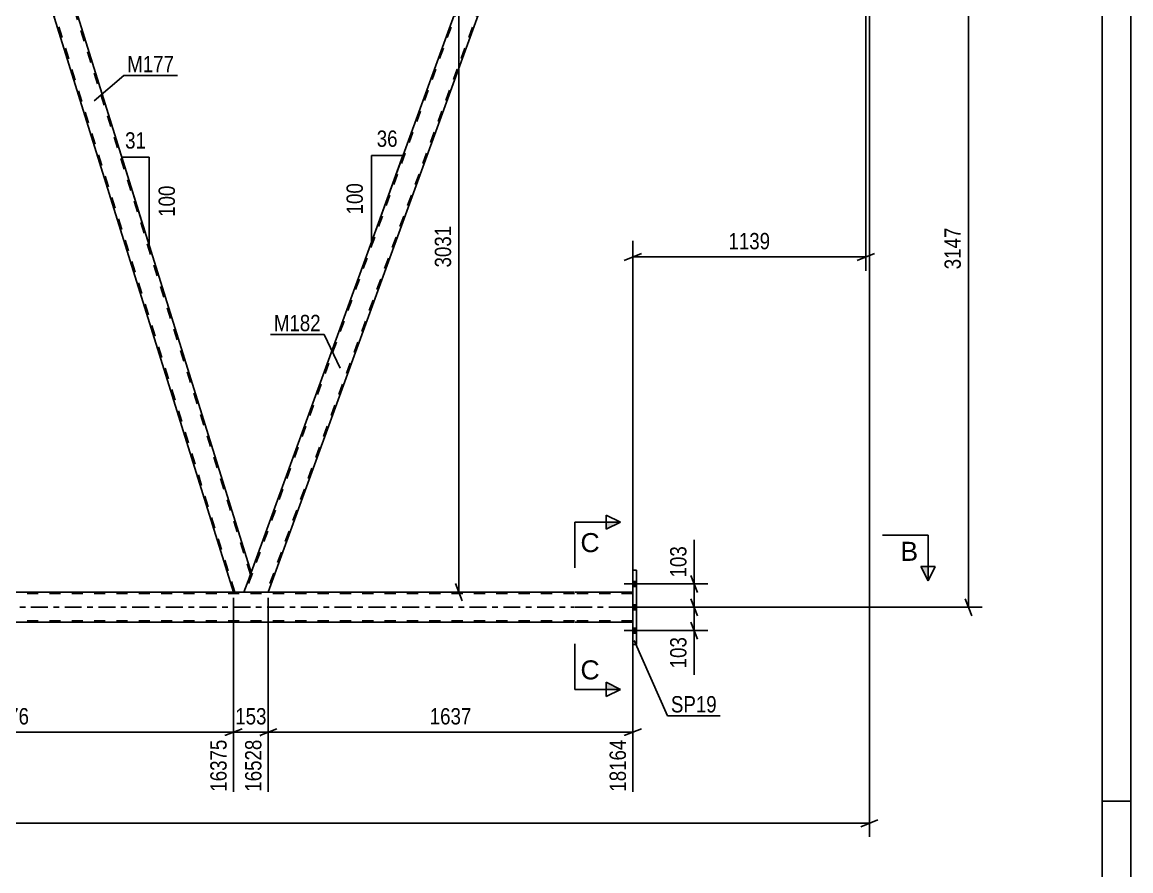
# Model space of a CAD drawing. Header units: millimetres. Extents: x 0 to 841, y 0 to 594.
# Drawn here: x 646.5 to 841, y 285.8 to 434.6 of the extents above; entities that cross this region are included whole.
import ezdxf

# ---------------------------------------------------------------- set-up
doc = ezdxf.new("R2010")
doc.units = ezdxf.units.MM
doc.linetypes.add('DXK_LINE_DOT2', pattern=[3.9198, 1.9599, -1.9599])
doc.linetypes.add('DXK_LINE_DOT3', pattern=[5.9187, 2.979, -0.9799, 0.9799, -0.9799])
doc.styles.add('Arial', font='ARIAL.TTF', dxfattribs={"height": 0.2})
doc.styles.add('Arial Narrow', font='ARIALN.TTF', dxfattribs={"height": 0.2})

# ---------------------------------------------------------------- blocks, each defined once
blk = doc.blocks.new('Unknown-814521729-1135')
at = {"color": 5, "linetype": 'Continuous'}
for p, q in [((841, 0), (841, 594)), ((836, 5), (836, 589)), ((841, 298), (836, 298))]:
    blk.add_line(p, q, dxfattribs=at)
blk = doc.blocks.new('Part-814521729-3732 - 3269')
at = {"color": 7, "linetype": 'DXK_LINE_DOT3'}
blk.add_line((599.02, 325.23), (649.98, 465.25), dxfattribs=at)
at = {"color": 7, "linetype": 'DXK_LINE_DOT2'}
for p, q in [((644.69, 455.85), (600.57, 334.63)), ((648.43, 455.85), (604.31, 334.63)), ((648.69, 455.85), (647.14, 451.6)), ((600.31, 334.63), (602.07, 339.45)), ((606.32, 339.45), (604.57, 334.63)), ((604.57, 334.63), (600.31, 334.63))]:
    blk.add_line(p, q, dxfattribs=at)
at = {"color": 2, "linetype": 'Continuous'}
for p, q in [((644.43, 455.85), (602.07, 339.45)), ((648.69, 455.85), (644.43, 455.85)), ((647.14, 451.6), (606.32, 339.45))]:
    blk.add_line(p, q, dxfattribs=at)
blk = doc.blocks.new('Part-814521729-3537 - 3269')
at = {"color": 2, "linetype": 'Continuous'}
for p, q in [((753.64, 325.49), (753.64, 338.49)), ((753.64, 338.49), (754.28, 338.49)), ((754.28, 338.49), (754.28, 325.49)), ((754.28, 325.49), (753.64, 325.49))]:
    blk.add_line(p, q, dxfattribs=at)
blk = doc.blocks.new('Bolt-814521729-3577 - 3269')
at = {"linetype": 'Continuous'}
for points in [[(753.64, 336.53), (753.64, 335.65), (754.28, 335.65), (754.28, 336.53)], [(753.64, 336.53), (753.64, 335.65), (754.28, 335.65), (754.28, 336.53)], [(753.64, 336.53), (753.64, 335.65), (754.28, 335.65), (754.28, 336.53)], [(753.64, 332.43), (753.64, 331.55), (754.28, 331.55), (754.28, 332.43)], [(753.64, 332.43), (753.64, 331.55), (754.28, 331.55), (754.28, 332.43)], [(753.64, 328.33), (753.64, 327.45), (754.28, 327.45), (754.28, 328.33)], [(753.64, 328.33), (753.64, 327.45), (754.28, 327.45), (754.28, 328.33)], [(753.64, 328.33), (753.64, 327.45), (754.28, 327.45), (754.28, 328.33)]]:
    blk.add_hatch(color=1, dxfattribs=at).paths.add_polyline_path(points)
at = {"color": 1, "linetype": 'Continuous'}
for p, q in [((754.28, 336.53), (753.64, 336.53)), ((754.28, 336.53), (753.64, 336.53)), ((754.28, 336.53), (753.64, 336.53)), ((755.44, 336.09), (752.12, 336.09)), ((755.44, 336.09), (752.12, 336.09)), ((755.44, 336.09), (752.12, 336.09)), ((754.28, 335.65), (753.64, 335.65)), ((754.28, 335.65), (753.64, 335.65)), ((754.28, 335.65), (753.64, 335.65)), ((755.44, 331.99), (752.12, 331.99)), ((755.44, 331.99), (752.12, 331.99)), ((754.28, 332.43), (753.64, 332.43)), ((754.28, 332.43), (753.64, 332.43)), ((754.28, 331.55), (753.64, 331.55)), ((754.28, 331.55), (753.64, 331.55)), ((755.44, 327.89), (752.12, 327.89)), ((755.44, 327.89), (752.12, 327.89)), ((755.44, 327.89), (752.12, 327.89)), ((754.28, 328.33), (753.64, 328.33)), ((754.28, 328.33), (753.64, 328.33)), ((754.28, 328.33), (753.64, 328.33)), ((754.28, 327.45), (753.64, 327.45)), ((754.28, 327.45), (753.64, 327.45)), ((754.28, 327.45), (753.64, 327.45))]:
    blk.add_line(p, q, dxfattribs=at)
blk = doc.blocks.new('Part-814521729-3727 - 3269')
at = {"color": 2, "linetype": 'Continuous'}
for p, q in [((647.14, 451.6), (648.69, 455.85)), ((650.01, 455.85), (648.69, 455.85)), ((686.71, 338.1), (650.01, 455.85)), ((683.6, 334.63), (647.14, 451.6)), ((686.44, 337.36), (685.44, 334.63)), ((686.71, 338.1), (686.44, 337.36))]:
    blk.add_line(p, q, dxfattribs=at)
at = {"color": 7, "linetype": 'DXK_LINE_DOT2'}
for p, q in [((686.57, 337.73), (649.75, 455.85)), ((683.85, 334.63), (647.28, 451.97)), ((685.44, 334.63), (683.6, 334.63))]:
    blk.add_line(p, q, dxfattribs=at)
blk = doc.blocks.new('Part-814521729-3747 - 3269')
at = {"color": 7, "linetype": 'DXK_LINE_DOT2'}
for p, q in [((338.42, 334.63), (743.42, 334.63)), ((743.52, 334.63), (753.64, 334.63)), ((753.64, 334.63), (753.64, 329.35)), ((743.42, 334.39), (68.04, 334.39)), ((753.64, 334.39), (743.52, 334.39)), ((743.42, 329.59), (68.04, 329.59)), ((753.64, 329.59), (743.52, 329.59))]:
    blk.add_line(p, q, dxfattribs=at)
at = {"color": 2, "linetype": 'Continuous'}
for p, q in [((743.42, 334.63), (609.03, 334.63)), ((753.64, 334.63), (743.52, 334.63)), ((743.42, 329.35), (609.03, 329.35)), ((753.64, 329.35), (743.52, 329.35))]:
    blk.add_line(p, q, dxfattribs=at)
at = {"color": 7, "linetype": 'DXK_LINE_DOT3'}
for p, q in [((68.04, 331.99), (743.42, 331.99)), ((743.52, 331.99), (753.64, 331.99))]:
    blk.add_line(p, q, dxfattribs=at)
blk = doc.blocks.new('Part-814521729-3766 - 3269')
at = {"color": 7, "linetype": 'DXK_LINE_DOT2'}
for p, q in [((729.82, 455.85), (685.7, 334.63)), ((733.57, 455.85), (689.45, 334.63)), ((686.71, 338.1), (685.44, 334.63)), ((685.44, 334.63), (689.7, 334.63))]:
    blk.add_line(p, q, dxfattribs=at)
at = {"color": 2, "linetype": 'Continuous'}
for p, q in [((729.57, 455.85), (686.71, 338.1)), ((689.7, 334.63), (733.82, 455.85)), ((733.82, 455.85), (729.57, 455.85))]:
    blk.add_line(p, q, dxfattribs=at)
blk = doc.blocks.new('StraightDimension-814521729-4160 - 3269')
at = {"color": 7, "linetype": 'Continuous'}
for p, q in [((763.8, 333.49), (765, 330.49)), ((755.28, 331.99), (766.8, 331.99)), ((764.4, 327.89), (764.4, 331.99)), ((765, 326.39), (763.8, 329.39)), ((755.28, 327.89), (766.8, 327.89))]:
    blk.add_line(p, q, dxfattribs=at)
at = {"color": 0}
blk.add_wipeout([(763.65, 327.37), (759.45, 327.37), (759.45, 320.68), (763.65, 320.68)], dxfattribs=at)
at = {"color": 7, "linetype": 'Continuous'}
blk.add_line((764.4, 327.89), (764.4, 320.16), dxfattribs=at)
blk.add_line((764.4, 327.89), (764.4, 320.16), dxfattribs=at)
at = {"color": 3, "style": 'Arial Narrow'}
blk.add_text('103', height=2.863, rotation=90.0002, dxfattribs=at).set_placement((763.05, 321.28))
blk = doc.blocks.new('StraightDimension-814521729-4249 - 3269')
at = {"color": 7, "linetype": 'Continuous'}
for p, q in [((723.72, 454.35), (722.52, 457.35)), ((740.98, 455.85), (720.27, 455.85)), ((723.12, 334.63), (723.12, 455.85)), ((714.73, 334.63), (725.52, 334.63)), ((722.52, 336.13), (723.72, 333.13))]:
    blk.add_line(p, q, dxfattribs=at)
at = {"color": 0}
blk.add_wipeout([(722.37, 399.5), (718.17, 399.5), (718.17, 390.98), (722.37, 390.98)], dxfattribs=at)
at = {"color": 3, "style": 'Arial Narrow'}
blk.add_text('3031', height=2.863, rotation=90.0002, dxfattribs=at).set_placement((721.77, 391.58))
blk = doc.blocks.new('StraightDimension-814521729-4170 - 3269')
at = {"color": 7, "linetype": 'Continuous'}
for p, q in [((763.8, 337.59), (765, 334.59)), ((755.28, 336.09), (766.8, 336.09)), ((764.4, 331.99), (764.4, 336.09)), ((765, 330.49), (763.8, 333.49)), ((755.28, 331.99), (766.8, 331.99))]:
    blk.add_line(p, q, dxfattribs=at)
at = {"color": 0}
blk.add_wipeout([(763.65, 343.3), (759.45, 343.3), (759.45, 336.62), (763.65, 336.62)], dxfattribs=at)
at = {"color": 7, "linetype": 'Continuous'}
blk.add_line((764.4, 336.09), (764.4, 343.83), dxfattribs=at)
blk.add_line((764.4, 336.09), (764.4, 343.83), dxfattribs=at)
at = {"color": 3, "style": 'Arial Narrow'}
blk.add_text('103', height=2.863, rotation=90.0002, dxfattribs=at).set_placement((763.05, 337.22))
blk = doc.blocks.new('AngleDimension-814521729-4585 - 3269')
at = {"color": 7, "linetype": 'Continuous'}
for p, q in [((667.78, 398.82), (664.01, 410.93)), ((668.83, 410.93), (664.01, 410.93)), ((668.83, 395.47), (664.01, 410.93)), ((668.83, 395.47), (668.83, 410.93))]:
    blk.add_line(p, q, dxfattribs=at)
at = {"color": 0}
for points in [[(668.84, 411.83), (668.84, 416.03), (663.99, 416.03), (663.99, 411.83)], [(673.93, 406.54), (669.73, 406.54), (669.73, 399.86), (673.93, 399.86)]]:
    blk.add_wipeout(points, dxfattribs=at)
at = {"color": 3, "style": 'Arial Narrow'}
blk.add_text('31', height=2.863, dxfattribs=at).set_placement((664.59, 412.43))
blk.add_text('100', height=2.863, rotation=90.0002, dxfattribs=at).set_placement((673.33, 400.46))
blk = doc.blocks.new('StraightDimension-814521729-12497 - 3269')
at = {"color": 7, "linetype": 'Continuous'}
for p, q in [((683.6, 333.63), (683.6, 299.65)), ((689.7, 333.63), (689.7, 299.65)), ((682.1, 309.49), (685.1, 310.69)), ((683.6, 310.09), (689.7, 310.09)), ((691.2, 310.69), (688.2, 309.49))]:
    blk.add_line(p, q, dxfattribs=at)
at = {"color": 0}
blk.add_wipeout([(689.99, 310.84), (689.99, 315.04), (683.31, 315.04), (683.31, 310.84)], dxfattribs=at)
at = {"color": 0, "linetype": 'Continuous'}
blk.add_wipeout([(689.1, 309.39), (684.9, 309.39), (684.9, 299.05), (689.1, 299.05)], dxfattribs=at)
at = {"color": 3, "style": 'Arial Narrow'}
blk.add_text('153', height=2.863, dxfattribs=at).set_placement((683.91, 311.44))
at = {"color": 3, "linetype": 'Continuous', "style": 'Arial Narrow'}
blk.add_text('16528', height=2.863, rotation=90.0002, dxfattribs=at).set_placement((688.5, 299.65))
blk = doc.blocks.new('StraightDimension-814521729-4239 - 3269')
at = {"color": 7, "linetype": 'Continuous'}
for p, q in [((813.13, 456.35), (811.93, 459.35)), ((796.15, 457.85), (814.93, 457.85)), ((812.53, 331.99), (812.53, 457.85)), ((811.93, 333.49), (813.13, 330.49)), ((755.28, 331.99), (814.93, 331.99))]:
    blk.add_line(p, q, dxfattribs=at)
at = {"color": 0}
blk.add_wipeout([(811.78, 399.18), (807.58, 399.18), (807.58, 390.66), (811.78, 390.66)], dxfattribs=at)
at = {"color": 3, "style": 'Arial Narrow'}
blk.add_text('3147', height=2.863, rotation=90.0002, dxfattribs=at).set_placement((811.18, 391.26))
blk = doc.blocks.new('StraightDimension-814521729-4563 - 3269')
at = {"color": 7, "linetype": 'Continuous'}
for p, q in [((795.15, 450.35), (795.15, 291.71)), ((57.18, 294.11), (795.15, 294.11)), ((793.65, 293.51), (796.65, 294.71))]:
    blk.add_line(p, q, dxfattribs=at)
blk = doc.blocks.new('AngleDimension-814521729-3769 - 3269')
at = {"color": 7, "linetype": 'Continuous'}
for p, q in [((707.79, 411.24), (713.33, 411.24)), ((707.79, 396.02), (713.33, 411.24)), ((707.79, 396.02), (707.79, 411.24)), ((710.6, 403.76), (713.33, 411.24))]:
    blk.add_line(p, q, dxfattribs=at)
at = {"color": 0}
for points in [[(712.99, 412.14), (712.99, 416.34), (708.13, 416.34), (708.13, 412.14)], [(706.89, 406.97), (702.69, 406.97), (702.69, 400.29), (706.89, 400.29)]]:
    blk.add_wipeout(points, dxfattribs=at)
at = {"color": 3, "style": 'Arial Narrow'}
blk.add_text('36', height=2.863, dxfattribs=at).set_placement((708.73, 412.74))
blk.add_text('100', height=2.863, rotation=90.0002, dxfattribs=at).set_placement((706.29, 400.89))
blk = doc.blocks.new('StraightDimension-814521729-4228 - 3269')
at = {"color": 7, "linetype": 'Continuous'}
for p, q in [((794.51, 454.85), (794.51, 391.02)), ((753.64, 335.63), (753.64, 396.27)), ((755.14, 394.02), (752.14, 392.82)), ((753.64, 393.42), (794.51, 393.42)), ((793.01, 392.82), (796.01, 394.02))]:
    blk.add_line(p, q, dxfattribs=at)
at = {"color": 0}
blk.add_wipeout([(778.33, 394.17), (778.33, 398.37), (769.82, 398.37), (769.82, 394.17)], dxfattribs=at)
at = {"color": 3, "style": 'Arial Narrow'}
blk.add_text('1139', height=2.863, dxfattribs=at).set_placement((770.42, 394.77))
blk = doc.blocks.new('StraightDimension-814521729-12496 - 3269')
at = {"color": 7, "linetype": 'Continuous'}
for p, q in [((689.7, 333.63), (689.7, 299.65)), ((753.64, 328.35), (753.64, 299.65)), ((691.2, 310.69), (688.2, 309.49)), ((689.7, 310.09), (753.64, 310.09)), ((752.14, 309.49), (755.14, 310.69))]:
    blk.add_line(p, q, dxfattribs=at)
at = {"color": 0}
blk.add_wipeout([(725.93, 310.84), (725.93, 315.04), (717.42, 315.04), (717.42, 310.84)], dxfattribs=at)
at = {"color": 0, "linetype": 'Continuous'}
blk.add_wipeout([(753.04, 309.39), (748.84, 309.39), (748.84, 299.05), (753.04, 299.05)], dxfattribs=at)
at = {"color": 3, "style": 'Arial Narrow'}
blk.add_text('1637', height=2.863, dxfattribs=at).set_placement((718.02, 311.44))
at = {"color": 3, "linetype": 'Continuous', "style": 'Arial Narrow'}
blk.add_text('18164', height=2.863, rotation=90.0002, dxfattribs=at).set_placement((752.44, 299.65))
blk = doc.blocks.new('StraightDimension-814521729-12498 - 3269')
at = {"color": 7, "linetype": 'Continuous'}
for p, q in [((604.57, 333.63), (604.57, 299.65)), ((683.6, 333.63), (683.6, 299.65)), ((606.07, 310.69), (603.07, 309.49)), ((604.57, 310.09), (683.6, 310.09)), ((682.1, 309.49), (685.1, 310.69))]:
    blk.add_line(p, q, dxfattribs=at)
at = {"color": 0}
blk.add_wipeout([(648.34, 310.84), (648.34, 315.04), (639.83, 315.04), (639.83, 310.84)], dxfattribs=at)
at = {"color": 0, "linetype": 'Continuous'}
blk.add_wipeout([(683, 309.39), (678.8, 309.39), (678.8, 299.05), (683, 299.05)], dxfattribs=at)
at = {"color": 3, "style": 'Arial Narrow'}
blk.add_text('1976', height=2.863, dxfattribs=at).set_placement((640.43, 311.44))
at = {"color": 3, "linetype": 'Continuous', "style": 'Arial Narrow'}
blk.add_text('16375', height=2.863, rotation=90.0002, dxfattribs=at).set_placement((682.4, 299.65))
blk = doc.blocks.new('Mark-814521729-3533 - 3269')
at = {"color": 0}
blk.add_wipeout([(768.37, 313.55), (768.37, 316.55), (760.33, 316.55), (760.33, 313.55)], dxfattribs=at)
blk.add_wipeout([(768.37, 313.55), (768.37, 316.55), (760.33, 316.55), (760.33, 313.55)], dxfattribs=at)
at = {"color": 30, "linetype": 'Continuous'}
for p, q in [((753.86, 326.16), (759.73, 312.95)), ((759.73, 312.95), (768.97, 312.95))]:
    blk.add_line(p, q, dxfattribs=at)
at = {"color": 3, "style": 'Arial Narrow'}
blk.add_text('SP19', height=2.863, dxfattribs=at).set_placement((760.33, 313.55))
blk = doc.blocks.new('Mark-814521729-3723 - 3269')
at = {"color": 0}
blk.add_wipeout([(673.18, 425.83), (673.18, 428.83), (664.96, 428.83), (664.96, 425.83)], dxfattribs=at)
blk.add_wipeout([(673.18, 425.83), (673.18, 428.83), (664.96, 428.83), (664.96, 425.83)], dxfattribs=at)
at = {"color": 30, "linetype": 'Continuous'}
for p, q in [((659.19, 420.82), (664.36, 425.23)), ((664.36, 425.23), (673.78, 425.23))]:
    blk.add_line(p, q, dxfattribs=at)
at = {"color": 3, "style": 'Arial Narrow'}
blk.add_text('M177', height=2.863, dxfattribs=at).set_placement((664.96, 425.83))
blk = doc.blocks.new('Mark-814521729-3762 - 3269')
at = {"color": 0}
blk.add_wipeout([(698.9, 380.41), (698.9, 383.41), (690.68, 383.41), (690.68, 380.41)], dxfattribs=at)
blk.add_wipeout([(698.9, 380.41), (698.9, 383.41), (690.68, 383.41), (690.68, 380.41)], dxfattribs=at)
at = {"color": 30, "linetype": 'Continuous'}
for p in [(690.08, 379.81), (702.29, 373.9)]:
    blk.add_line(p, (699.5, 379.81), dxfattribs=at)
at = {"color": 3, "style": 'Arial Narrow'}
blk.add_text('M182', height=2.863, dxfattribs=at).set_placement((690.68, 380.41))
blk = doc.blocks.new('SectionMark-814521729-4895 - 3269')
at = {"linetype": 'Continuous'}
blk.add_hatch(color=6, dxfattribs=at).paths.add_polyline_path([(804.19, 339.13), (805.44, 339.13), (805.44, 336.63)])
at = {"color": 6, "linetype": 'Continuous'}
for p, q in [((805.44, 344.63), (797.44, 344.63)), ((805.44, 344.63), (805.44, 336.63)), ((804.19, 339.13), (806.69, 339.13)), ((805.44, 336.63), (804.19, 339.13)), ((806.69, 339.13), (805.44, 336.63))]:
    blk.add_line(p, q, dxfattribs=at)
at = {"color": 0, "linetype": 'Continuous'}
blk.add_wipeout([(803.69, 340.13), (803.69, 343.63), (800.58, 343.63), (800.58, 340.13)], dxfattribs=at)
at = {"color": 3, "linetype": 'Continuous', "style": 'Arial'}
blk.add_text('B', height=3.34, dxfattribs=at).set_placement((800.58, 340.13))
blk = doc.blocks.new('SectionMark-814521729-4899 - 3269')
at = {"linetype": 'Continuous'}
for points in [[(748.96, 345.66), (748.96, 346.91), (751.46, 346.91)], [(748.96, 317.59), (748.96, 318.84), (751.46, 317.59)]]:
    blk.add_hatch(color=6, dxfattribs=at).paths.add_polyline_path(points)
at = {"color": 6, "linetype": 'Continuous'}
for p, q in [((748.96, 345.66), (748.96, 348.16)), ((748.96, 348.16), (751.46, 346.91)), ((743.46, 346.91), (743.46, 338.91)), ((743.46, 346.91), (751.46, 346.91)), ((751.46, 346.91), (748.96, 345.66)), ((743.46, 317.59), (743.46, 325.59)), ((743.46, 317.59), (751.46, 317.59)), ((751.46, 317.59), (748.96, 318.84)), ((748.96, 318.84), (748.96, 316.34)), ((751.46, 317.59), (748.96, 316.34))]:
    blk.add_line(p, q, dxfattribs=at)
at = {"color": 0, "linetype": 'Continuous'}
for points in [[(747.83, 341.66), (747.83, 345.16), (744.46, 345.16), (744.46, 341.66)], [(747.83, 319.34), (747.83, 322.84), (744.46, 322.84), (744.46, 319.34)]]:
    blk.add_wipeout(points, dxfattribs=at)
at = {"color": 3, "linetype": 'Continuous', "style": 'Arial'}
for p in [(744.46, 341.66), (744.46, 319.34)]:
    blk.add_text('C', height=3.34, dxfattribs=at).set_placement(p)

msp = doc.modelspace()

# ---------------------------------------------------------------- block references
for name in ['Unknown-814521729-1135', 'Part-814521729-3732 - 3269', 'Part-814521729-3727 - 3269', 'Part-814521729-3766 - 3269', 'Part-814521729-3537 - 3269', 'Bolt-814521729-3577 - 3269', 'Part-814521729-3747 - 3269']:
    msp.add_blockref(name, (0, 0))

# ---------------------------------------------------------------- next in the draw order: block references
for name in ['StraightDimension-814521729-4249 - 3269', 'AngleDimension-814521729-4585 - 3269', 'StraightDimension-814521729-12497 - 3269', 'StraightDimension-814521729-4160 - 3269']:
    msp.add_blockref(name, (0, 0))

# ---------------------------------------------------------------- next in the draw order: block references
msp.add_blockref('StraightDimension-814521729-4170 - 3269', (0, 0))

# ---------------------------------------------------------------- next in the draw order: block references
msp.add_blockref('StraightDimension-814521729-4239 - 3269', (0, 0))

# ---------------------------------------------------------------- next in the draw order: block references
msp.add_blockref('StraightDimension-814521729-4563 - 3269', (0, 0))

# ---------------------------------------------------------------- next in the draw order: block references
for name in ['StraightDimension-814521729-4228 - 3269', 'Mark-814521729-3723 - 3269', 'AngleDimension-814521729-3769 - 3269', 'Mark-814521729-3762 - 3269', 'StraightDimension-814521729-12498 - 3269', 'StraightDimension-814521729-12496 - 3269']:
    msp.add_blockref(name, (0, 0))

# ---------------------------------------------------------------- next in the draw order: block references
for name in ['SectionMark-814521729-4895 - 3269', 'Mark-814521729-3533 - 3269']:
    msp.add_blockref(name, (0, 0))

# ---------------------------------------------------------------- next in the draw order: block references
msp.add_blockref('SectionMark-814521729-4899 - 3269', (0, 0))

doc.saveas('drawing.dxf')
